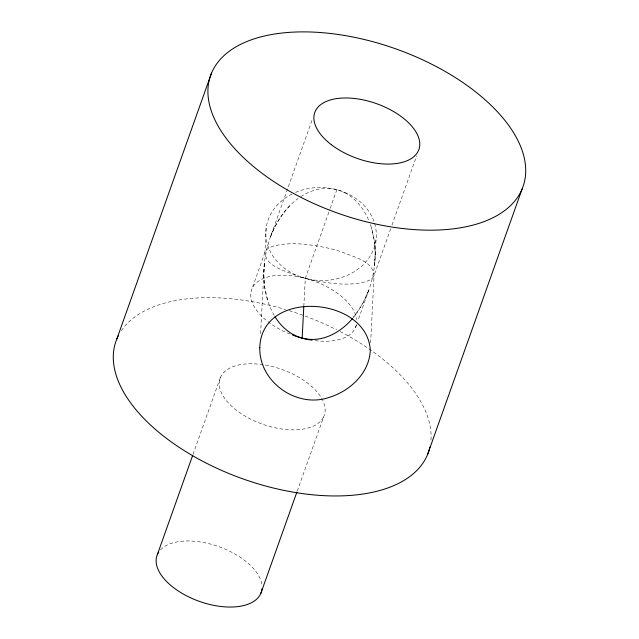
<?xml version="1.0" encoding="UTF-8"?>
<svg xmlns="http://www.w3.org/2000/svg" width="639" height="639" viewBox="0 0 639 639"><rect width="100%" height="100%" fill="white"/><g stroke="black" fill="none" stroke-linecap="round" stroke-linejoin="round"><path stroke-width="0.48" stroke-dasharray="3.19 2.4" d="M266.136 228.235L264.937 252.413C265.896 267.198 286.376 270.992 297.407 276.008M370.62 342.887L374.063 275.425C373.104 260.64 352.624 256.854 341.593 251.83A39.45 8.794 13.2 0 0 325.483 247.541C308.405 244.274 290.29 241.566 273.196 246.183C269.946 247.293 266.183 248.922 264.937 252.413L251.95 288.932M303.821 306.353L305.298 278.324L329.868 209.312M260.568 333.67L264.418 262.302L266.735 249.066L269.626 239.242L312.367 119.261M376.004 239.809L374.582 265.536L372.625 277.238L369.63 287.854L357.84 320.962M193.026 454.401L220.407 377.521M330.203 208.378L336.841 189.727M297.247 491.103L323.957 416.101A55.266 29.043 19.6 0 0 255.967 363.926A55.266 29.043 19.6 0 0 236.614 410.406A55.266 29.043 19.6 0 0 323.957 416.101M355.5 327.503L356.506 324.7M390.685 228.746L374.063 275.425C372.769 279.027 368.847 280.649 365.484 281.759C348.479 286.216 330.499 283.572 313.517 280.297A39.482 8.794 13.2 0 1 297.343 275.992M392.011 225.008L416.604 155.916M353.511 317.311L362.329 304.356L368.847 290.082L363.815 301.592L357.321 312.327L353.016 317.519M289.667 205.87C280.96 214.968 274.435 225.958 270.153 237.756C275.944 222.644 284.898 208.122 298.165 198.457M300.825 196.62C308.996 191.253 318.741 187.962 328.582 188.449A39.482 38.14 44.6 0 1 344.756 192.746M344.701 192.73C356.243 198.593 364.438 209.536 369.182 221.366M274.211 315.442C264.985 299.499 262.445 280.433 264.418 262.302L263.795 274.986L264.802 287.718L267.613 300.234M370.356 224.473C374.957 237.588 376.091 251.766 374.582 265.536L375.205 252.852L374.198 240.128L371.387 227.612M160.437 549.907A55.266 29.043 19.6 0 1 218.69 546.601A55.266 29.043 19.6 0 1 262.006 585.915M121.306 330.706A165.805 87.128 19.6 0 1 285.449 309.532M289.251 310.682A165.805 87.128 19.6 0 1 336.737 329.828M340.148 331.569A165.805 87.128 19.6 0 1 430.87 441.07M356.314 324.931A55.266 29.043 19.6 0 1 312.655 340.307M290.082 334.101A55.266 29.043 19.6 0 1 251.383 290.545A55.266 29.043 19.6 0 1 306.193 278.564A55.266 29.043 19.6 0 1 356.602 319.556M295.625 192.379A55.266 46.455 3 0 1 376.299 235.895A55.266 46.455 3 0 1 293.493 273.867A55.266 46.455 3 0 1 292.311 193.905"/><path stroke-width="0.96" d="M302.159 338.119L303.821 306.353M116.849 338.95L211.493 73.165M157.306 554.716L192.698 455.335M260.864 593.296L296.911 492.038M427.507 454.68L522.151 188.896A165.805 87.128 19.6 0 0 318.198 32.373A165.805 87.128 19.6 0 0 260.113 171.819A165.805 87.128 19.6 0 0 522.151 188.896M352.504 318.51C342.137 330.714 326.904 340.18 310.418 339.397A39.482 38.14 44.6 0 1 294.244 335.092M294.299 335.108C286.296 331.05 279.794 324.436 275.074 316.864M261.974 588.799A55.266 29.043 19.6 0 1 199.376 601.371A55.266 29.043 19.6 0 1 158.728 552.064M429.951 446.957A165.805 87.128 19.6 0 1 242.572 478.755A165.805 87.128 19.6 0 1 118.423 335.571M311.816 340.18A55.266 29.043 19.6 0 1 292.55 335.052M259.793 347.792C259.035 382.282 297.582 409.144 329.956 397.107C350.484 390.748 369.646 372.537 370.285 350.004C366.986 296.184 261.151 288.349 259.793 347.792M331.25 144.622A55.266 29.043 19.6 0 0 418.593 150.317A55.266 29.043 19.6 0 0 350.611 98.142A55.266 29.043 19.6 0 0 331.25 144.622"/></g></svg>
